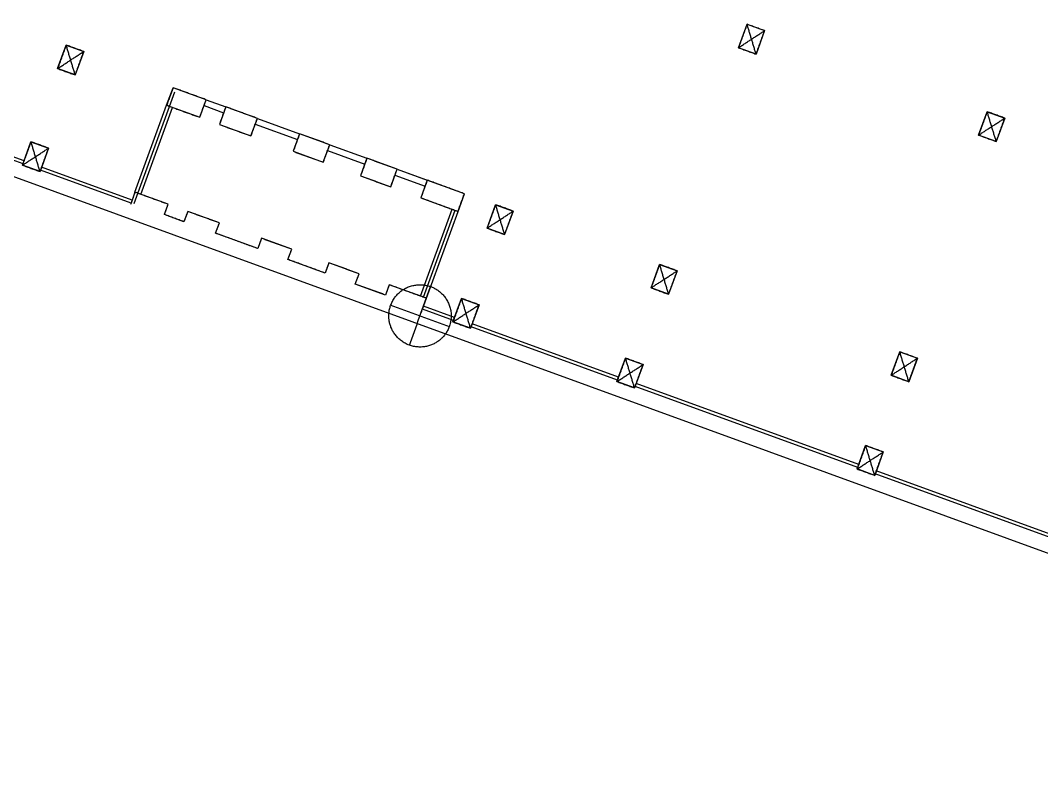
# Model space of a CAD drawing. Header units: millimetres. Extents: x -121354 to 132141, y -64344 to 350.
# Drawn here: x 64250 to 97015, y -64344 to -39729 of the extents above; entities that cross this region are included whole.
import ezdxf

# ---------------------------------------------------------------- set-up
doc = ezdxf.new("R2010")
doc.units = ezdxf.units.MM
for name, color, linetype in [('_wall_base001', 7, 'CONTINUOUS'), ('_wall_base002', 7, 'CONTINUOUS'), ('_wall_base003', 7, 'CONTINUOUS'), ('_wall_base004', 7, 'CONTINUOUS'), ('_wall_base005', 7, 'CONTINUOUS'), ('_wall_base010', 7, 'CONTINUOUS'), ('_wall_base011', 7, 'CONTINUOUS'), ('_wall_base015', 7, 'CONTINUOUS'), ('_wall_base052', 7, 'CONTINUOUS'), ('_wall_base054', 7, 'CONTINUOUS'), ('_wall_base073', 7, 'CONTINUOUS'), ('_wall_base074', 7, 'CONTINUOUS'), ('_wall_base075', 7, 'CONTINUOUS'), ('_wall_base076', 7, 'CONTINUOUS'), ('_wall_base077', 7, 'CONTINUOUS'), ('_wall_base082', 7, 'CONTINUOUS'), ('_wall_base083', 7, 'CONTINUOUS'), ('_wall_base087', 7, 'CONTINUOUS'), ('_wall_base124', 7, 'CONTINUOUS'), ('_wall_base126', 7, 'CONTINUOUS'), ('Block_102ë™_ìƒë¶€ê³¨ì¡°B2_0108', 7, 'CONTINUOUS'), ('Block_BPOINT001', 7, 'CONTINUOUS'), ('Block_C_600X801', 7, 'CONTINUOUS'), ('Block_C_600X802', 7, 'CONTINUOUS'), ('Block_C_600X803', 7, 'CONTINUOUS'), ('Block_C_600X804', 7, 'CONTINUOUS'), ('Block_C_600X805', 7, 'CONTINUOUS'), ('Block_C_600X810', 7, 'CONTINUOUS'), ('Block_C_600X811', 7, 'CONTINUOUS'), ('Block_C_600X815', 7, 'CONTINUOUS'), ('Block_C_600X852', 7, 'CONTINUOUS'), ('Block_C_600X854', 7, 'CONTINUOUS'), ('Line027', 7, 'CONTINUOUS'), ('Line1078', 7, 'CONTINUOUS'), ('Line1084', 7, 'CONTINUOUS'), ('Line1085', 7, 'CONTINUOUS'), ('Line1086', 7, 'CONTINUOUS'), ('Line1087', 7, 'CONTINUOUS'), ('Line1088', 7, 'CONTINUOUS'), ('Line1089', 7, 'CONTINUOUS'), ('Line1090', 7, 'CONTINUOUS'), ('Line1091', 7, 'CONTINUOUS'), ('Line1092', 7, 'CONTINUOUS'), ('Line1093', 7, 'CONTINUOUS'), ('Line1094', 7, 'CONTINUOUS'), ('Line1095', 7, 'CONTINUOUS'), ('Line1096', 7, 'CONTINUOUS'), ('Line1097', 7, 'CONTINUOUS'), ('Line1124', 7, 'CONTINUOUS'), ('Line1126', 7, 'CONTINUOUS'), ('Line1156', 7, 'CONTINUOUS'), ('Line1157', 7, 'CONTINUOUS'), ('Line1158', 7, 'CONTINUOUS'), ('Line1159', 7, 'CONTINUOUS'), ('Line1160', 7, 'CONTINUOUS'), ('Line564', 7, 'CONTINUOUS'), ('Line566', 7, 'CONTINUOUS'), ('Line567', 7, 'CONTINUOUS'), ('Line572', 7, 'CONTINUOUS'), ('Line843', 7, 'CONTINUOUS'), ('Line844', 7, 'CONTINUOUS'), ('Line845', 7, 'CONTINUOUS'), ('Line846', 7, 'CONTINUOUS'), ('Line847', 7, 'CONTINUOUS'), ('Line854', 7, 'CONTINUOUS'), ('Polyline079', 7, 'CONTINUOUS'), ('Polyline083', 7, 'CONTINUOUS'), ('Polyline085', 7, 'CONTINUOUS'), ('Polyline086', 7, 'CONTINUOUS'), ('Polyline087', 7, 'CONTINUOUS'), ('Polyline088', 7, 'CONTINUOUS'), ('Polyline089', 7, 'CONTINUOUS'), ('Polyline090', 7, 'CONTINUOUS'), ('Polyline091', 7, 'CONTINUOUS'), ('Polyline093', 7, 'CONTINUOUS')]:
    doc.layers.add(name, color=color, linetype=linetype)

msp = doc.modelspace()

# ---------------------------------------------------------------- linework, layer by layer
at = {"layer": '_wall_base001'}
for p, q in [((92191, -51115), (92465, -50363)), ((92465, -50363), (93029, -50568)), ((93029, -50568), (92755, -51320)), ((92755, -51320), (92191, -51115))]:
    msp.add_line(p, q, dxfattribs=at)
at = {"layer": '_wall_base002'}
for p, q in [((84486, -48310), (84759, -47559)), ((84759, -47559), (85323, -47764)), ((85323, -47764), (85049, -48516)), ((85049, -48516), (84486, -48310))]:
    msp.add_line(p, q, dxfattribs=at)
at = {"layer": '_wall_base003'}
for p, q in [((83391, -51317), (83665, -50566)), ((83665, -50566), (84229, -50771)), ((84229, -50771), (83955, -51523)), ((83955, -51523), (83391, -51317))]:
    msp.add_line(p, q, dxfattribs=at)
at = {"layer": '_wall_base004'}
for p, q in [((79223, -46395), (79497, -45643)), ((79497, -45643), (80061, -45848)), ((80061, -45848), (79787, -46600)), ((79787, -46600), (79223, -46395))]:
    msp.add_line(p, q, dxfattribs=at)
at = {"layer": '_wall_base005'}
for p, q in [((78129, -49402), (78403, -48650)), ((78403, -48650), (78966, -48855)), ((78966, -48855), (78693, -49607)), ((78693, -49607), (78129, -49402))]:
    msp.add_line(p, q, dxfattribs=at)
at = {"layer": '_wall_base010'}
for p, q in [((65444, -41273), (65718, -40522)), ((65718, -40522), (66282, -40727)), ((66282, -40727), (66008, -41479)), ((66008, -41479), (65444, -41273))]:
    msp.add_line(p, q, dxfattribs=at)
at = {"layer": '_wall_base011'}
for p, q in [((64315, -44374), (64589, -43623)), ((64589, -43623), (65153, -43828)), ((65153, -43828), (64879, -44580)), ((64879, -44580), (64315, -44374))]:
    msp.add_line(p, q, dxfattribs=at)
at = {"layer": '_wall_base015'}
for p, q in [((91097, -54122), (91370, -53370)), ((91370, -53370), (91934, -53575)), ((91934, -53575), (91660, -54327)), ((91660, -54327), (91097, -54122))]:
    msp.add_line(p, q, dxfattribs=at)
at = {"layer": '_wall_base052'}
for p, q in [((94996, -43409), (95269, -42658)), ((95269, -42658), (95833, -42863)), ((95833, -42863), (95560, -43615)), ((95560, -43615), (94996, -43409))]:
    msp.add_line(p, q, dxfattribs=at)
at = {"layer": '_wall_base054'}
for p, q in [((87290, -40605), (87564, -39853)), ((87564, -39853), (88128, -40058)), ((88128, -40058), (87854, -40810)), ((87854, -40810), (87290, -40605))]:
    msp.add_line(p, q, dxfattribs=at)
at = {"layer": '_wall_base073'}
for p, q in [((92191, -51115), (92465, -50363)), ((92465, -50363), (93029, -50568)), ((93029, -50568), (92755, -51320)), ((92755, -51320), (92191, -51115))]:
    msp.add_line(p, q, dxfattribs=at)
at = {"layer": '_wall_base074'}
for p, q in [((84486, -48310), (84759, -47559)), ((84759, -47559), (85323, -47764)), ((85323, -47764), (85049, -48516)), ((85049, -48516), (84486, -48310))]:
    msp.add_line(p, q, dxfattribs=at)
at = {"layer": '_wall_base075'}
for p, q in [((83391, -51317), (83665, -50566)), ((83665, -50566), (84229, -50771)), ((84229, -50771), (83955, -51523)), ((83955, -51523), (83391, -51317))]:
    msp.add_line(p, q, dxfattribs=at)
at = {"layer": '_wall_base076'}
for p, q in [((79223, -46395), (79497, -45643)), ((79497, -45643), (80061, -45848)), ((80061, -45848), (79787, -46600)), ((79787, -46600), (79223, -46395))]:
    msp.add_line(p, q, dxfattribs=at)
at = {"layer": '_wall_base077'}
for p, q in [((78129, -49402), (78403, -48650)), ((78403, -48650), (78966, -48855)), ((78966, -48855), (78693, -49607)), ((78693, -49607), (78129, -49402))]:
    msp.add_line(p, q, dxfattribs=at)
at = {"layer": '_wall_base082'}
for p, q in [((65444, -41273), (65718, -40522)), ((65718, -40522), (66282, -40727)), ((66282, -40727), (66008, -41479)), ((66008, -41479), (65444, -41273))]:
    msp.add_line(p, q, dxfattribs=at)
at = {"layer": '_wall_base083'}
for p, q in [((64315, -44374), (64589, -43623)), ((64589, -43623), (65153, -43828)), ((65153, -43828), (64879, -44580)), ((64879, -44580), (64315, -44374))]:
    msp.add_line(p, q, dxfattribs=at)
at = {"layer": '_wall_base087'}
for p, q in [((91097, -54122), (91370, -53370)), ((91370, -53370), (91934, -53575)), ((91934, -53575), (91660, -54327)), ((91660, -54327), (91097, -54122))]:
    msp.add_line(p, q, dxfattribs=at)
at = {"layer": '_wall_base124'}
for p, q in [((94996, -43409), (95269, -42658)), ((95269, -42658), (95833, -42863)), ((95833, -42863), (95560, -43615)), ((95560, -43615), (94996, -43409))]:
    msp.add_line(p, q, dxfattribs=at)
at = {"layer": '_wall_base126'}
for p, q in [((87290, -40605), (87564, -39853)), ((87564, -39853), (88128, -40058)), ((88128, -40058), (87854, -40810)), ((87854, -40810), (87290, -40605))]:
    msp.add_line(p, q, dxfattribs=at)
at = {"layer": 'Block_102ë™_ìƒë¶€ê³¨ì¡°B2_0108'}
for points in [[(69147, -41888), (68942, -42452)], [(70209, -42274), (69147, -41888)], [(68942, -42452), (70004, -42838)], [(70004, -42838), (70209, -42274)], [(70839, -42503), (70634, -43067)], [(71854, -42873), (70839, -42503)], [(71648, -43437), (71854, -42873)], [(70634, -43067), (71648, -43437)], [(73207, -43365), (73002, -43929)], [(74175, -43718), (73207, -43365)], [(73969, -44281), (74175, -43718)], [(73002, -43929), (73969, -44281)], [(75368, -44152), (75163, -44716)], [(76336, -44504), (75368, -44152)], [(76131, -45068), (76336, -44504)], [(75163, -44716), (76131, -45068)], [(77304, -44856), (77099, -45420)], [(78497, -45291), (77304, -44856)], [(67926, -45242), (67783, -45636)], [(68988, -45629), (67926, -45242)], [(77099, -45420), (78292, -45855)], [(78292, -45855), (78497, -45291)], [(68868, -45958), (68988, -45629)], [(69618, -45858), (69498, -46187)], [(70633, -46227), (69618, -45858)], [(69498, -46187), (68868, -45958)], [(70513, -46556), (70633, -46227)], [(71866, -47049), (70513, -46556)], [(71986, -46720), (71866, -47049)], [(72954, -47072), (71986, -46720)], [(72834, -47401), (72954, -47072)], [(74027, -47835), (72834, -47401)], [(74147, -47507), (74027, -47835)], [(75115, -47859), (74147, -47507)], [(74995, -48188), (75115, -47859)], [(75963, -48540), (74995, -48188)], [(76083, -48211), (75963, -48540)], [(77276, -48646), (76083, -48211)], [(77115, -49087), (77276, -48646)]]:
    msp.add_open_spline(points, degree=1, dxfattribs=at)
at = {"layer": 'Block_BPOINT001'}
msp.add_open_spline([(77413, -48270), (77379, -48257), (77343, -48246), (77306, -48237), (77269, -48228), (77230, -48221), (77190, -48216), (77150, -48212), (77108, -48209), (77066, -48209), (77023, -48210), (76979, -48213), (76935, -48219), (76891, -48225), (76847, -48234), (76803, -48246), (76758, -48258), (76714, -48274), (76671, -48293), (76628, -48312), (76586, -48334), (76545, -48359), (76504, -48384), (76465, -48412), (76428, -48443), (76391, -48474), (76357, -48508), (76325, -48544), (76293, -48579), (76264, -48617), (76238, -48656), (76212, -48696), (76189, -48736), (76169, -48778), (76149, -48819), (76132, -48861), (76119, -48904), (76105, -48946), (76095, -48988), (76087, -49030), (76080, -49072), (76075, -49114), (76073, -49154), (76070, -49194), (76071, -49234), (76073, -49272), (76075, -49310), (76080, -49347), (76086, -49383), (76092, -49419), (76101, -49455), (76112, -49492), (76123, -49528), (76136, -49566), (76152, -49603), (76168, -49640), (76186, -49677), (76208, -49714), (76229, -49751), (76254, -49787), (76281, -49822), (76308, -49857), (76338, -49891), (76371, -49923), (76404, -49956), (76439, -49986), (76477, -50014), (76515, -50042), (76555, -50068), (76598, -50090), (76640, -50113), (76684, -50133), (76729, -50149), (76774, -50165), (76821, -50179), (76867, -50188), (76914, -50198), (76962, -50204), (77009, -50207), (77056, -50210), (77102, -50210), (77148, -50206), (77194, -50203), (77239, -50196), (77282, -50187), (77326, -50177), (77368, -50165), (77408, -50151), (77448, -50137), (77486, -50120), (77522, -50102), (77558, -50083), (77593, -50063), (77624, -50042), (77656, -50021), (77686, -49999), (77714, -49975), (77741, -49952), (77769, -49927), (77795, -49899), (77822, -49871), (77847, -49841), (77871, -49809), (77896, -49776), (77919, -49742), (77940, -49705), (77961, -49668), (77980, -49628), (77997, -49587), (78014, -49546), (78028, -49503), (78039, -49459), (78051, -49414), (78059, -49368), (78065, -49321), (78070, -49274), (78072, -49227), (78071, -49179), (78069, -49131), (78064, -49083), (78056, -49036), (78047, -48988), (78036, -48942), (78021, -48896), (78006, -48851), (77988, -48807), (77967, -48764), (77946, -48722), (77922, -48682), (77896, -48644), (77870, -48606), (77842, -48570), (77812, -48538), (77782, -48505), (77750, -48474), (77718, -48447), (77686, -48419), (77652, -48394), (77618, -48372), (77584, -48350), (77550, -48331), (77516, -48314), (77481, -48297), (77447, -48282), (77413, -48270)], degree=3, knots=[0, 0, 0, 0, 0.1309, 0.1309, 0.1309, 0.261799, 0.261799, 0.261799, 0.392699, 0.392699, 0.392699, 0.523599, 0.523599, 0.523599, 0.654498, 0.654498, 0.654498, 0.785398, 0.785398, 0.785398, 0.916298, 0.916298, 0.916298, 1.047198, 1.047198, 1.047198, 1.178097, 1.178097, 1.178097, 1.308997, 1.308997, 1.308997, 1.439897, 1.439897, 1.439897, 1.570796, 1.570796, 1.570796, 1.701696, 1.701696, 1.701696, 1.832596, 1.832596, 1.832596, 1.963495, 1.963495, 1.963495, 2.094395, 2.094395, 2.094395, 2.225295, 2.225295, 2.225295, 2.356194, 2.356194, 2.356194, 2.487094, 2.487094, 2.487094, 2.617994, 2.617994, 2.617994, 2.748894, 2.748894, 2.748894, 2.879793, 2.879793, 2.879793, 3.010693, 3.010693, 3.010693, 3.141593, 3.141593, 3.141593, 3.272492, 3.272492, 3.272492, 3.403392, 3.403392, 3.403392, 3.534292, 3.534292, 3.534292, 3.665191, 3.665191, 3.665191, 3.796091, 3.796091, 3.796091, 3.926991, 3.926991, 3.926991, 4.057891, 4.057891, 4.057891, 4.18879, 4.18879, 4.18879, 4.31969, 4.31969, 4.31969, 4.45059, 4.45059, 4.45059, 4.581489, 4.581489, 4.581489, 4.712389, 4.712389, 4.712389, 4.843289, 4.843289, 4.843289, 4.974188, 4.974188, 4.974188, 5.105088, 5.105088, 5.105088, 5.235988, 5.235988, 5.235988, 5.366887, 5.366887, 5.366887, 5.497787, 5.497787, 5.497787, 5.628687, 5.628687, 5.628687, 5.759587, 5.759587, 5.759587, 5.890486, 5.890486, 5.890486, 6.021386, 6.021386, 6.021386, 6.152286, 6.152286, 6.152286, 6.283185, 6.283185, 6.283185, 6.283185], dxfattribs=at)
for points in [[(76729, -50149), (77413, -48270)], [(76131, -48867), (78011, -49551)]]:
    msp.add_open_spline(points, degree=1, dxfattribs=at)
at = {"layer": 'Block_C_600X801'}
for points in [[(92465, -50363), (92191, -51115)], [(92755, -51320), (92465, -50363)], [(93029, -50568), (92465, -50363)], [(92191, -51115), (93029, -50568)], [(92755, -51320), (93029, -50568)], [(92191, -51115), (92755, -51320)]]:
    msp.add_open_spline(points, degree=1, dxfattribs=at)
at = {"layer": 'Block_C_600X802'}
for points in [[(84759, -47559), (84486, -48310)], [(84486, -48310), (85323, -47764)], [(85049, -48516), (84759, -47559)], [(85323, -47764), (84759, -47559)], [(85049, -48516), (85323, -47764)], [(84486, -48310), (85049, -48516)]]:
    msp.add_open_spline(points, degree=1, dxfattribs=at)
at = {"layer": 'Block_C_600X803'}
for points in [[(83665, -50566), (83391, -51317)], [(83391, -51317), (84229, -50771)], [(83955, -51523), (83665, -50566)], [(84229, -50771), (83665, -50566)], [(83955, -51523), (84229, -50771)], [(83391, -51317), (83955, -51523)]]:
    msp.add_open_spline(points, degree=1, dxfattribs=at)
at = {"layer": 'Block_C_600X804'}
for points in [[(79497, -45643), (79223, -46395)], [(79223, -46395), (80061, -45848)], [(79787, -46600), (79497, -45643)], [(80061, -45848), (79497, -45643)], [(79787, -46600), (80061, -45848)], [(79223, -46395), (79787, -46600)]]:
    msp.add_open_spline(points, degree=1, dxfattribs=at)
at = {"layer": 'Block_C_600X805'}
for points in [[(78403, -48650), (78129, -49402)], [(78693, -49607), (78403, -48650)], [(78966, -48855), (78403, -48650)], [(78129, -49402), (78966, -48855)], [(78693, -49607), (78966, -48855)], [(78129, -49402), (78693, -49607)]]:
    msp.add_open_spline(points, degree=1, dxfattribs=at)
at = {"layer": 'Block_C_600X810'}
for points in [[(65718, -40522), (65444, -41273)], [(66008, -41479), (65718, -40522)], [(66282, -40727), (65718, -40522)], [(65444, -41273), (66282, -40727)], [(66008, -41479), (66282, -40727)], [(65444, -41273), (66008, -41479)]]:
    msp.add_open_spline(points, degree=1, dxfattribs=at)
at = {"layer": 'Block_C_600X811'}
for points in [[(64589, -43623), (64315, -44374)], [(64315, -44374), (65153, -43828)], [(64879, -44580), (64589, -43623)], [(65153, -43828), (64589, -43623)], [(64879, -44580), (65153, -43828)], [(64315, -44374), (64879, -44580)]]:
    msp.add_open_spline(points, degree=1, dxfattribs=at)
at = {"layer": 'Block_C_600X815'}
for points in [[(91370, -53370), (91097, -54122)], [(91660, -54327), (91370, -53370)], [(91934, -53575), (91370, -53370)], [(91097, -54122), (91934, -53575)], [(91660, -54327), (91934, -53575)], [(91097, -54122), (91660, -54327)]]:
    msp.add_open_spline(points, degree=1, dxfattribs=at)
at = {"layer": 'Block_C_600X852'}
for points in [[(95269, -42658), (94996, -43409)], [(94996, -43409), (95833, -42863)], [(95560, -43615), (95269, -42658)], [(95833, -42863), (95269, -42658)], [(95560, -43615), (95833, -42863)], [(94996, -43409), (95560, -43615)]]:
    msp.add_open_spline(points, degree=1, dxfattribs=at)
at = {"layer": 'Block_C_600X854'}
for points in [[(87564, -39853), (87290, -40605)], [(87854, -40810), (87564, -39853)], [(88128, -40058), (87564, -39853)], [(87290, -40605), (88128, -40058)], [(87854, -40810), (88128, -40058)], [(87290, -40605), (87854, -40810)]]:
    msp.add_open_spline(points, degree=1, dxfattribs=at)
at = {"layer": 'Line027'}
msp.add_line((117865, -64344), (13980, -26533), dxfattribs=at)
at = {"layer": 'Line1078'}
msp.add_line((76336, -44503), (77746, -45017), dxfattribs=at)
at = {"layer": 'Line1084'}
msp.add_line((77276, -48646), (78292, -45855), dxfattribs=at)
at = {"layer": 'Line1085'}
msp.add_line((77088, -48577), (78104, -45786), dxfattribs=at)
at = {"layer": 'Line1086'}
msp.add_line((77182, -48611), (78198, -45820), dxfattribs=at)
at = {"layer": 'Line1087'}
msp.add_line((67926, -45242), (68942, -42452), dxfattribs=at)
at = {"layer": 'Line1088'}
msp.add_line((67901, -45606), (69207, -42016), dxfattribs=at)
at = {"layer": 'Line1089'}
msp.add_line((68114, -45311), (69130, -42520), dxfattribs=at)
at = {"layer": 'Line1090'}
msp.add_line((70209, -42274), (70839, -42503), dxfattribs=at)
at = {"layer": 'Line1091'}
msp.add_line((70141, -42462), (70770, -42691), dxfattribs=at)
at = {"layer": 'Line1092'}
msp.add_line((76268, -44692), (77235, -45044), dxfattribs=at)
at = {"layer": 'Line1093'}
msp.add_line((76336, -44504), (77304, -44856), dxfattribs=at)
at = {"layer": 'Line1094'}
msp.add_line((74106, -43905), (75300, -44340), dxfattribs=at)
at = {"layer": 'Line1095'}
msp.add_line((74175, -43718), (75368, -44152), dxfattribs=at)
at = {"layer": 'Line1096'}
msp.add_line((71785, -43061), (73138, -43553), dxfattribs=at)
at = {"layer": 'Line1097'}
msp.add_line((71854, -42873), (73207, -43365), dxfattribs=at)
at = {"layer": 'Line1124'}
msp.add_line((67834, -45495), (64931, -44439), dxfattribs=at)
at = {"layer": 'Line1126'}
msp.add_line((68942, -42452), (69147, -41888), dxfattribs=at)
at = {"layer": 'Line1156'}
msp.add_line((64333, -44327), (57191, -41728), dxfattribs=at)
at = {"layer": 'Line1157'}
msp.add_line((78146, -49355), (77150, -48993), dxfattribs=at)
at = {"layer": 'Line1158'}
msp.add_line((83408, -51270), (78710, -49560), dxfattribs=at)
at = {"layer": 'Line1159'}
msp.add_line((91114, -54075), (83972, -51476), dxfattribs=at)
at = {"layer": 'Line1160'}
msp.add_line((98819, -56879), (91678, -54280), dxfattribs=at)
at = {"layer": 'Line564'}
msp.add_line((69498, -46187), (68868, -45958), dxfattribs=at)
at = {"layer": 'Line566'}
msp.add_line((75963, -48540), (74995, -48188), dxfattribs=at)
at = {"layer": 'Line567'}
msp.add_line((71866, -47049), (70513, -46556), dxfattribs=at)
at = {"layer": 'Line572'}
msp.add_line((74027, -47835), (72834, -47401), dxfattribs=at)
at = {"layer": 'Line843'}
msp.add_line((64367, -44233), (57225, -41634), dxfattribs=at)
at = {"layer": 'Line844'}
msp.add_line((78180, -49261), (77184, -48899), dxfattribs=at)
at = {"layer": 'Line845'}
msp.add_line((83443, -51176), (78744, -49466), dxfattribs=at)
at = {"layer": 'Line846'}
msp.add_line((91148, -53981), (84006, -51382), dxfattribs=at)
at = {"layer": 'Line847'}
msp.add_line((98853, -56786), (91712, -54186), dxfattribs=at)
at = {"layer": 'Line854'}
msp.add_line((67800, -45589), (64896, -44533), dxfattribs=at)
at = {"layer": 'Polyline079'}
for p, q in [((67926, -45242), (67800, -45589)), ((68988, -45629), (67926, -45242)), ((68868, -45958), (68988, -45629))]:
    msp.add_line(p, q, dxfattribs=at)
at = {"layer": 'Polyline083'}
for p, q in [((75368, -44152), (75163, -44716)), ((76336, -44504), (75368, -44152)), ((76131, -45068), (76336, -44504)), ((75163, -44716), (76131, -45068))]:
    msp.add_line(p, q, dxfattribs=at)
at = {"layer": 'Polyline085'}
for p, q in [((76083, -48211), (75963, -48540)), ((77276, -48646), (76083, -48211)), ((77150, -48993), (77276, -48646))]:
    msp.add_line(p, q, dxfattribs=at)
at = {"layer": 'Polyline086'}
for p, q in [((71986, -46720), (71866, -47049)), ((72954, -47072), (71986, -46720)), ((72834, -47401), (72954, -47072))]:
    msp.add_line(p, q, dxfattribs=at)
at = {"layer": 'Polyline087'}
for p, q in [((69147, -41888), (68942, -42452)), ((70209, -42274), (69147, -41888)), ((68942, -42452), (70004, -42838)), ((70004, -42838), (70209, -42274))]:
    msp.add_line(p, q, dxfattribs=at)
at = {"layer": 'Polyline088'}
for p, q in [((74147, -47507), (74027, -47835)), ((75115, -47859), (74147, -47507)), ((74995, -48188), (75115, -47859))]:
    msp.add_line(p, q, dxfattribs=at)
at = {"layer": 'Polyline089'}
for p, q in [((73207, -43365), (73002, -43929)), ((74175, -43718), (73207, -43365)), ((73969, -44281), (74175, -43718)), ((73002, -43929), (73969, -44281))]:
    msp.add_line(p, q, dxfattribs=at)
at = {"layer": 'Polyline090'}
for p, q in [((69618, -45858), (69498, -46187)), ((70633, -46227), (69618, -45858)), ((70513, -46556), (70633, -46227))]:
    msp.add_line(p, q, dxfattribs=at)
at = {"layer": 'Polyline091'}
for p, q in [((70839, -42503), (70634, -43067)), ((71854, -42873), (70839, -42503)), ((71648, -43437), (71854, -42873)), ((70634, -43067), (71648, -43437))]:
    msp.add_line(p, q, dxfattribs=at)
at = {"layer": 'Polyline093'}
for p, q in [((77304, -44856), (77099, -45420)), ((78497, -45291), (77304, -44856)), ((77099, -45420), (78292, -45855)), ((78292, -45855), (78497, -45291))]:
    msp.add_line(p, q, dxfattribs=at)

doc.saveas('drawing.dxf')
